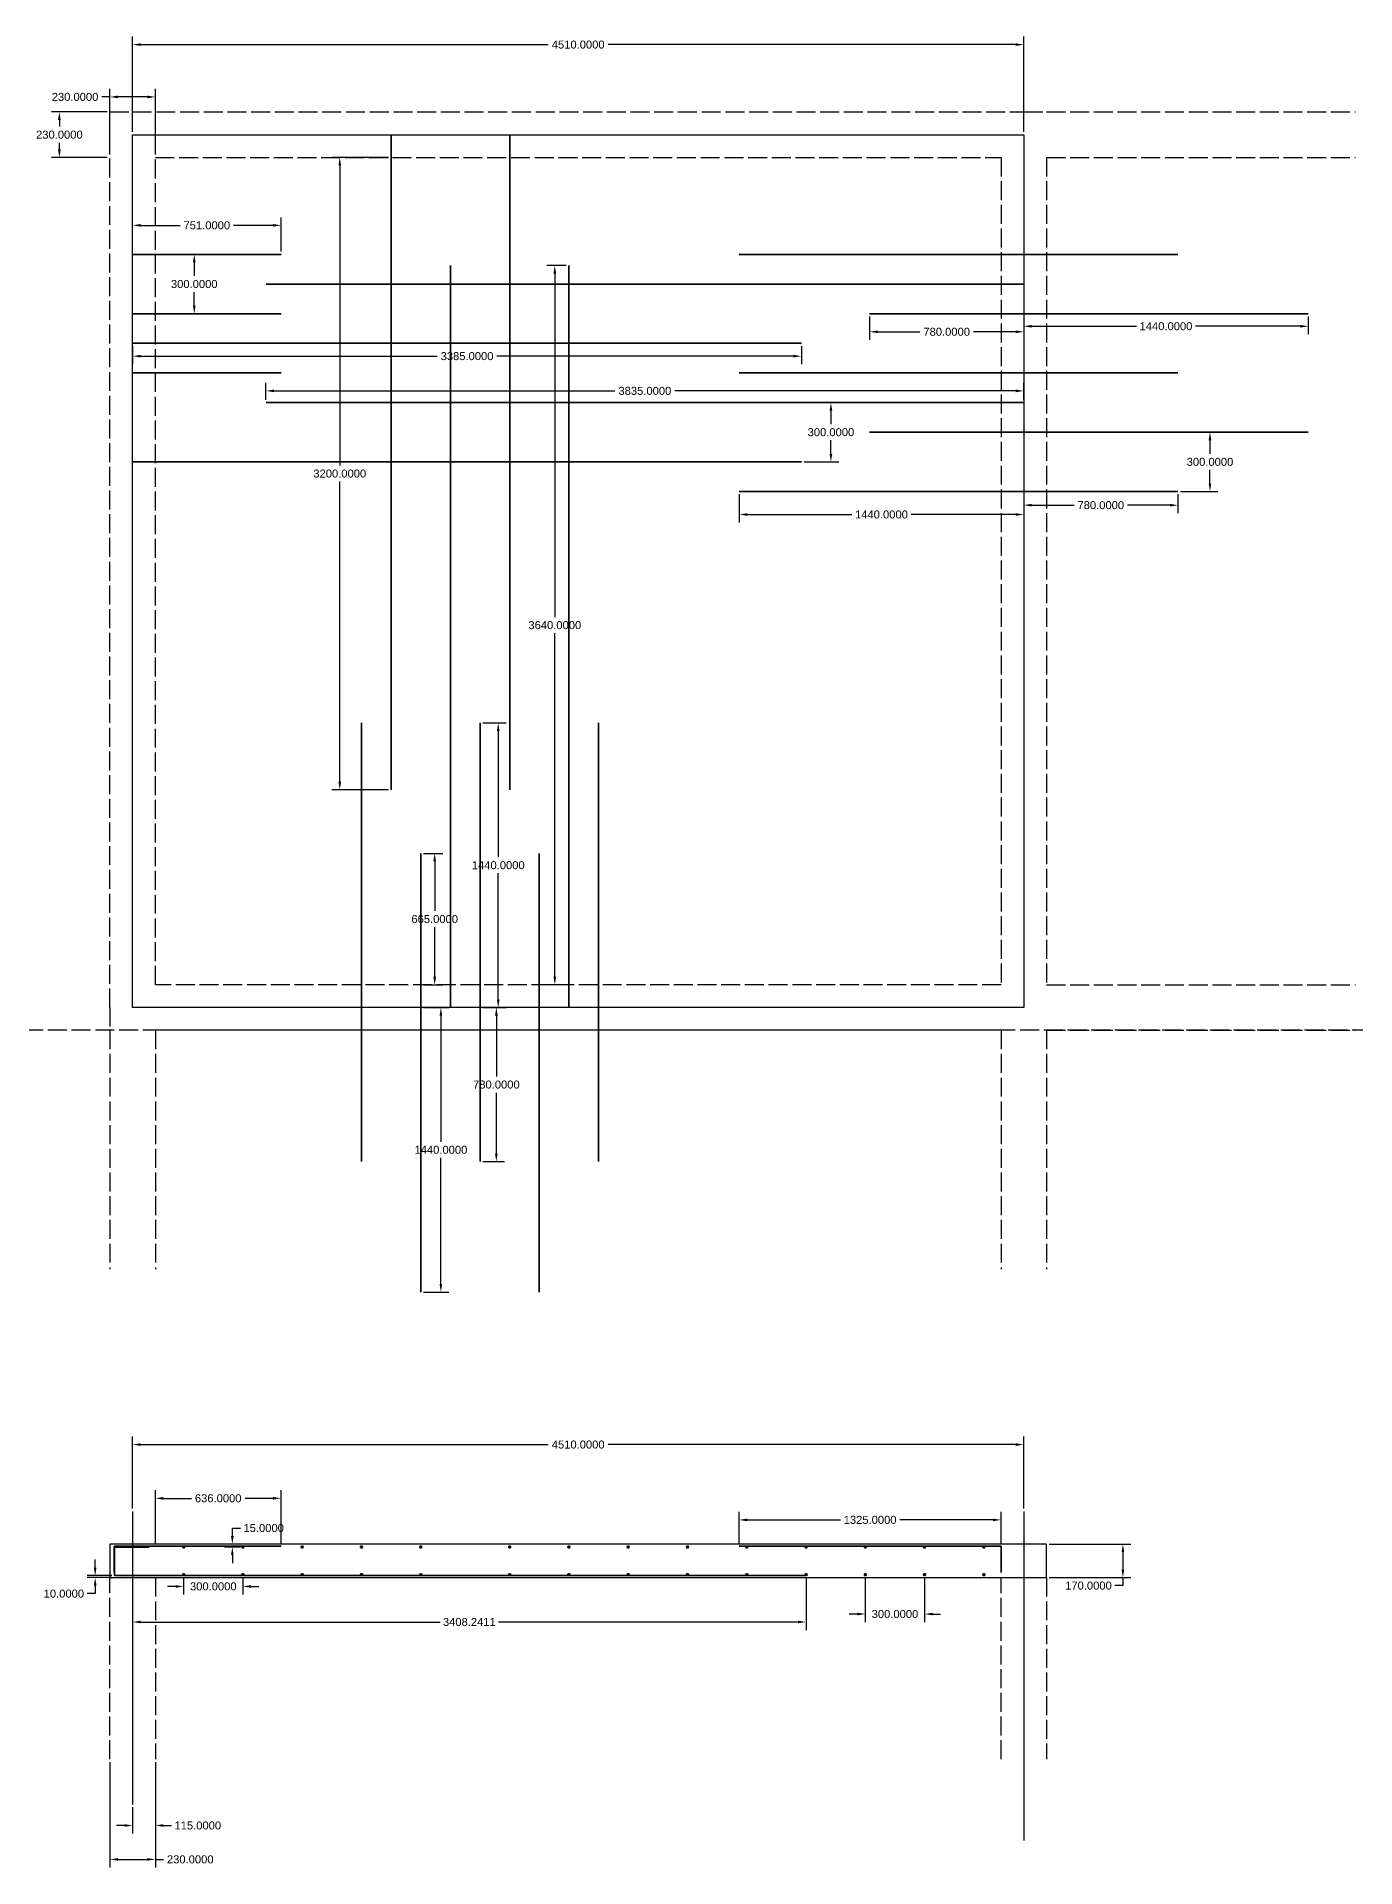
# Model space of a CAD drawing. Header units: millimetres. Extents: x 33248 to 58046, y 1697 to 11317.
# Drawn here: x 33248 to 39923, y 1697 to 10962 of the extents above; entities that cross this region are included whole.
import ezdxf

# ---------------------------------------------------------------- set-up
doc = ezdxf.new("R2010")
doc.units = ezdxf.units.MM
doc.header["$LTSCALE"] = 8
doc.linetypes.add('ACAD_ISO02W100', pattern=[15, 12, -3])
doc.layers.add('Bottom Reinforcements', color=160, linetype='Continuous', lineweight=35)
doc.layers.add('Top Reinforcements', color=1, linetype='Continuous', lineweight=35)
doc.layers.add('Brick Wall', color=32, linetype='ACAD_ISO02W100')
doc.layers.add('Construction Lines', color=30, linetype='ACAD_ISO02W100')
doc.styles.get("Standard").update_dxf_attribs({"font": 'arial.ttf'})
doc.dimstyles.get("Standard").update_dxf_attribs({"dimscale": 225, "dimtxt": 0.18, "dimasz": 0.18, "dimexe": 0.18, "dimexo": 0.0625, "dimgap": 0.09, "dimtad": 0, "dimtih": 1, "dimtoh": 1, "dimdec": 4, "dimzin": 0, "dimdsep": 46, "dimtxsty": 'Standard', "dimcen": 0.09, "dimadec": 0, "dimazin": 0, "dimtfac": 1, "dimtdec": 4, "dimtofl": 0, "dimtmove": 0, "dimatfit": 3, "dimfxl": 1, "dimtolj": 1, "dimtzin": 0, "dimarcsym": 0})

# ---------------------------------------------------------------- blocks, each defined once
blk = doc.blocks.new('*D5')
at = {"color": 0, "lineweight": -2, "transparency": 16777216}
for p, q in [((33734.1, 10479.5), (33734.1, 10961.7)), ((38244.1, 10479.5), (38244.1, 10961.7)), ((33774.6, 10921.2), (35836.9, 10921.2)), ((38203.6, 10921.2), (36141.4, 10921.2))]:
    blk.add_line(p, q, dxfattribs=at)
at = {"color": 0, "transparency": 16777216}
for points in [[(33774.6, 10927.9), (33774.6, 10914.4), (33734.1, 10921.2)], [(38203.6, 10927.9), (38203.6, 10914.4), (38244.1, 10921.2)]]:
    blk.add_solid(points, dxfattribs=at)
at = {"layer": 'Defpoints', "color": 0, "transparency": 16777216}
for p in [(38244.1, 10921.2), (33734.1, 10465.4), (38244.1, 10465.4)]:
    blk.add_point(p, dxfattribs=at)
at = {"color": 0, "transparency": 16777216, "insert": (35989.1, 10921.2), "char_height": 40.5, "attachment_point": 5}
blk.add_mtext('\\A1;4510.0000', dxfattribs=at)
blk = doc.blocks.new('*D6')
at = {"color": 0, "lineweight": -2, "transparency": 16777216}
for p, q in [((33734.1, 9873.7), (33734.1, 10047.1)), ((33774.6, 10006.6), (33974.1, 10006.6)), ((34444.6, 10006.6), (34245.2, 10006.6)), ((34485.1, 9873.7), (34485.1, 10047.1))]:
    blk.add_line(p, q, dxfattribs=at)
at = {"color": 0, "transparency": 16777216}
for points in [[(33774.6, 10013.4), (33774.6, 9999.9), (33734.1, 10006.6)], [(34444.6, 10013.4), (34444.6, 9999.9), (34485.1, 10006.6)]]:
    blk.add_solid(points, dxfattribs=at)
at = {"layer": 'Defpoints', "color": 0, "transparency": 16777216}
for p in [(34485.1, 10006.6), (33734.1, 9859.6), (34485.1, 9859.6)]:
    blk.add_point(p, dxfattribs=at)
at = {"color": 0, "transparency": 16777216, "insert": (34109.6, 10006.6), "char_height": 40.5, "attachment_point": 5}
blk.add_mtext('\\A1;751.0000', dxfattribs=at)
blk = doc.blocks.new('*D7')
at = {"color": 0, "lineweight": -2, "transparency": 16777216}
for p, q in [((33748.2, 9859.6), (34086.5, 9859.6)), ((34046, 9819.1), (34046, 9750.6)), ((34046, 9600.1), (34046, 9668.7)), ((33748.2, 9559.6), (34086.5, 9559.6))]:
    blk.add_line(p, q, dxfattribs=at)
at = {"color": 0, "transparency": 16777216}
for points in [[(34039.3, 9819.1), (34052.8, 9819.1), (34046, 9859.6)], [(34039.3, 9600.1), (34052.8, 9600.1), (34046, 9559.6)]]:
    blk.add_solid(points, dxfattribs=at)
at = {"layer": 'Defpoints', "color": 0, "transparency": 16777216}
for p in [(33734.1, 9859.6), (34046, 9859.6), (33734.1, 9559.6)]:
    blk.add_point(p, dxfattribs=at)
at = {"color": 0, "transparency": 16777216, "insert": (34046, 9709.6), "char_height": 40.5, "attachment_point": 5}
blk.add_mtext('\\A1;300.0000', dxfattribs=at)
blk = doc.blocks.new('*D8')
at = {"color": 0, "lineweight": -2, "transparency": 16777216}
for p, q in [((33619.1, 10656.4), (33578.6, 10656.4)), ((33619.1, 10364.5), (33619.1, 10696.9)), ((33808.6, 10656.4), (33659.6, 10656.4)), ((33849.1, 10364.5), (33849.1, 10696.9))]:
    blk.add_line(p, q, dxfattribs=at)
at = {"color": 0, "transparency": 16777216}
for points in [[(33659.6, 10663.2), (33659.6, 10649.7), (33619.1, 10656.4)], [(33808.6, 10663.2), (33808.6, 10649.7), (33849.1, 10656.4)]]:
    blk.add_solid(points, dxfattribs=at)
at = {"layer": 'Defpoints', "color": 0, "transparency": 16777216}
for p in [(33619.1, 10656.4), (33619.1, 10350.4), (33849.1, 10350.4)]:
    blk.add_point(p, dxfattribs=at)
at = {"color": 0, "transparency": 16777216, "insert": (33442.6, 10656.4), "char_height": 40.5, "attachment_point": 5}
blk.add_mtext('\\A1;230.0000', dxfattribs=at)
blk = doc.blocks.new('*D9')
at = {"color": 0, "lineweight": -2, "transparency": 16777216}
for p, q in [((33605.1, 10580.4), (33322.8, 10580.4)), ((33363.3, 10539.9), (33363.3, 10506.4)), ((33363.3, 10390.9), (33363.3, 10424.5)), ((33605.1, 10350.4), (33322.8, 10350.4))]:
    blk.add_line(p, q, dxfattribs=at)
at = {"color": 0, "transparency": 16777216}
for points in [[(33356.5, 10539.9), (33370, 10539.9), (33363.3, 10580.4)], [(33356.5, 10390.9), (33370, 10390.9), (33363.3, 10350.4)]]:
    blk.add_solid(points, dxfattribs=at)
at = {"layer": 'Defpoints', "color": 0, "transparency": 16777216}
for p in [(33363.3, 10580.4), (33619.1, 10580.4), (33619.1, 10350.4)]:
    blk.add_point(p, dxfattribs=at)
at = {"color": 0, "transparency": 16777216, "insert": (33363.3, 10465.4), "char_height": 40.5, "attachment_point": 5}
blk.add_mtext('\\A1;230.0000', dxfattribs=at)
blk = doc.blocks.new('*D10')
at = {"color": 0, "lineweight": -2, "transparency": 16777216}
for p, q in [((34409.1, 9123.7), (34409.1, 9209.3)), ((38244.1, 9123.7), (38244.1, 9209.3)), ((34449.6, 9168.8), (36175.2, 9168.8)), ((38203.6, 9168.8), (36478.1, 9168.8))]:
    blk.add_line(p, q, dxfattribs=at)
at = {"color": 0, "transparency": 16777216}
for points in [[(34449.6, 9175.5), (34449.6, 9162), (34409.1, 9168.8)], [(38203.6, 9175.5), (38203.6, 9162), (38244.1, 9168.8)]]:
    blk.add_solid(points, dxfattribs=at)
at = {"layer": 'Defpoints', "color": 0, "transparency": 16777216}
for p in [(34409.1, 9109.6), (38244.1, 9168.8), (38244.1, 9109.6)]:
    blk.add_point(p, dxfattribs=at)
at = {"color": 0, "transparency": 16777216, "insert": (36326.6, 9168.8), "char_height": 40.5, "attachment_point": 5}
blk.add_mtext('\\A1;3835.0000', dxfattribs=at)
blk = doc.blocks.new('*D11')
at = {"color": 0, "lineweight": -2, "transparency": 16777216}
for p, q in [((37133.2, 9109.6), (37308.8, 9109.6)), ((37268.3, 9069.1), (37268.3, 9000.6)), ((37268.3, 8850.1), (37268.3, 8918.7)), ((37133.2, 8809.6), (37308.8, 8809.6))]:
    blk.add_line(p, q, dxfattribs=at)
at = {"color": 0, "transparency": 16777216}
for points in [[(37261.6, 9069.1), (37275.1, 9069.1), (37268.3, 9109.6)], [(37261.6, 8850.1), (37275.1, 8850.1), (37268.3, 8809.6)]]:
    blk.add_solid(points, dxfattribs=at)
at = {"layer": 'Defpoints', "color": 0, "transparency": 16777216}
for p in [(37119.1, 9109.6), (37119.1, 8809.6), (37268.3, 8809.6)]:
    blk.add_point(p, dxfattribs=at)
at = {"color": 0, "transparency": 16777216, "insert": (37268.3, 8959.6), "char_height": 40.5, "attachment_point": 5}
blk.add_mtext('\\A1;300.0000', dxfattribs=at)
blk = doc.blocks.new('*D12')
at = {"color": 0, "lineweight": -2, "transparency": 16777216}
for p, q in [((33734.1, 9395.6), (33734.1, 9304.1)), ((37119.1, 9395.6), (37119.1, 9304.1)), ((33774.6, 9344.6), (35275.2, 9344.6)), ((37078.6, 9344.6), (35578.1, 9344.6))]:
    blk.add_line(p, q, dxfattribs=at)
at = {"color": 0, "transparency": 16777216}
for points in [[(33774.6, 9351.4), (33774.6, 9337.9), (33734.1, 9344.6)], [(37078.6, 9351.4), (37078.6, 9337.9), (37119.1, 9344.6)]]:
    blk.add_solid(points, dxfattribs=at)
at = {"layer": 'Defpoints', "color": 0, "transparency": 16777216}
for p in [(33734.1, 9409.6), (37119.1, 9409.6), (37119.1, 9344.6)]:
    blk.add_point(p, dxfattribs=at)
at = {"color": 0, "transparency": 16777216, "insert": (35426.6, 9344.6), "char_height": 40.5, "attachment_point": 5}
blk.add_mtext('\\A1;3385.0000', dxfattribs=at)
blk = doc.blocks.new('*D13')
at = {"color": 0, "lineweight": -2, "transparency": 16777216}
for p, q in [((39038.2, 8959.6), (39227.2, 8959.6)), ((39186.7, 8919.1), (39186.7, 8850.6)), ((39186.7, 8700.1), (39186.7, 8768.7)), ((39038.2, 8659.6), (39227.2, 8659.6))]:
    blk.add_line(p, q, dxfattribs=at)
at = {"color": 0, "transparency": 16777216}
for points in [[(39180, 8919.1), (39193.5, 8919.1), (39186.7, 8959.6)], [(39180, 8700.1), (39193.5, 8700.1), (39186.7, 8659.6)]]:
    blk.add_solid(points, dxfattribs=at)
at = {"layer": 'Defpoints', "color": 0, "transparency": 16777216}
for p in [(39024.1, 8959.6), (39186.7, 8959.6), (39024.1, 8659.6)]:
    blk.add_point(p, dxfattribs=at)
at = {"color": 0, "transparency": 16777216, "insert": (39186.7, 8809.6), "char_height": 40.5, "attachment_point": 5}
blk.add_mtext('\\A1;300.0000', dxfattribs=at)
blk = doc.blocks.new('*D14')
at = {"color": 0, "lineweight": -2, "transparency": 16777216}
for p, q in [((36804.1, 8645.6), (36804.1, 8502.8)), ((38244.1, 8645.6), (38244.1, 8502.8)), ((36844.6, 8543.3), (37374.6, 8543.3)), ((38203.6, 8543.3), (37673.7, 8543.3))]:
    blk.add_line(p, q, dxfattribs=at)
at = {"color": 0, "transparency": 16777216}
for points in [[(36844.6, 8550.1), (36844.6, 8536.6), (36804.1, 8543.3)], [(38203.6, 8550.1), (38203.6, 8536.6), (38244.1, 8543.3)]]:
    blk.add_solid(points, dxfattribs=at)
at = {"layer": 'Defpoints', "color": 0, "transparency": 16777216}
for p in [(36804.1, 8659.6), (38244.1, 8659.6), (36804.1, 8543.3)]:
    blk.add_point(p, dxfattribs=at)
at = {"color": 0, "transparency": 16777216, "insert": (37524.1, 8543.3), "char_height": 40.5, "attachment_point": 5}
blk.add_mtext('\\A1;1440.0000', dxfattribs=at)
blk = doc.blocks.new('*D15')
at = {"color": 0, "lineweight": -2, "transparency": 16777216}
for p, q in [((38244.1, 8645.6), (38244.1, 8550)), ((39024.1, 8645.6), (39024.1, 8550)), ((38284.6, 8590.5), (38498.6, 8590.5)), ((38983.6, 8590.5), (38769.7, 8590.5))]:
    blk.add_line(p, q, dxfattribs=at)
at = {"color": 0, "transparency": 16777216}
for points in [[(38284.6, 8597.3), (38284.6, 8583.8), (38244.1, 8590.5)], [(38983.6, 8597.3), (38983.6, 8583.8), (39024.1, 8590.5)]]:
    blk.add_solid(points, dxfattribs=at)
at = {"layer": 'Defpoints', "color": 0, "transparency": 16777216}
for p in [(38244.1, 8659.6), (39024.1, 8659.6), (38244.1, 8590.5)]:
    blk.add_point(p, dxfattribs=at)
at = {"color": 0, "transparency": 16777216, "insert": (38634.1, 8590.5), "char_height": 40.5, "attachment_point": 5}
blk.add_mtext('\\A1;780.0000', dxfattribs=at)
blk = doc.blocks.new('*D16')
at = {"color": 0, "lineweight": -2, "transparency": 16777216}
for p, q in [((37464.1, 9545.6), (37464.1, 9427.4)), ((38244.1, 9545.6), (38244.1, 9427.4)), ((37504.6, 9467.9), (37718.6, 9467.9)), ((38203.6, 9467.9), (37989.7, 9467.9))]:
    blk.add_line(p, q, dxfattribs=at)
at = {"color": 0, "transparency": 16777216}
for points in [[(37504.6, 9474.7), (37504.6, 9461.2), (37464.1, 9467.9)], [(38203.6, 9474.7), (38203.6, 9461.2), (38244.1, 9467.9)]]:
    blk.add_solid(points, dxfattribs=at)
at = {"layer": 'Defpoints', "color": 0, "transparency": 16777216}
for p in [(37464.1, 9559.6), (38244.1, 9559.6), (38244.1, 9467.9)]:
    blk.add_point(p, dxfattribs=at)
at = {"color": 0, "transparency": 16777216, "insert": (37854.1, 9467.9), "char_height": 40.5, "attachment_point": 5}
blk.add_mtext('\\A1;780.0000', dxfattribs=at)
blk = doc.blocks.new('*D17')
at = {"color": 0, "lineweight": -2, "transparency": 16777216}
for p, q in [((38244.1, 9545.6), (38244.1, 9455.4)), ((39684.1, 9545.6), (39684.1, 9455.4)), ((38284.6, 9495.9), (38814.6, 9495.9)), ((39643.6, 9495.9), (39113.7, 9495.9))]:
    blk.add_line(p, q, dxfattribs=at)
at = {"color": 0, "transparency": 16777216}
for points in [[(38284.6, 9502.6), (38284.6, 9489.1), (38244.1, 9495.9)], [(39643.6, 9502.6), (39643.6, 9489.1), (39684.1, 9495.9)]]:
    blk.add_solid(points, dxfattribs=at)
at = {"layer": 'Defpoints', "color": 0, "transparency": 16777216}
for p in [(38244.1, 9559.6), (39684.1, 9559.6), (39684.1, 9495.9)]:
    blk.add_point(p, dxfattribs=at)
at = {"color": 0, "transparency": 16777216, "insert": (38964.1, 9495.9), "char_height": 40.5, "attachment_point": 5}
blk.add_mtext('\\A1;1440.0000', dxfattribs=at)
blk = doc.blocks.new('*D18')
at = {"color": 0, "lineweight": -2, "transparency": 16777216}
for p, q in [((35928.3, 9803.4), (35830.3, 9803.4)), ((35870.8, 9762.9), (35870.8, 8024.4)), ((35870.8, 6203.9), (35870.8, 7942.5)), ((35928.3, 6163.4), (35830.3, 6163.4))]:
    blk.add_line(p, q, dxfattribs=at)
at = {"color": 0, "transparency": 16777216}
for points in [[(35864.1, 9762.9), (35877.6, 9762.9), (35870.8, 9803.4)], [(35864.1, 6203.9), (35877.6, 6203.9), (35870.8, 6163.4)]]:
    blk.add_solid(points, dxfattribs=at)
at = {"layer": 'Defpoints', "color": 0, "transparency": 16777216}
for p in [(35870.8, 9803.4), (35942.4, 9803.4), (35942.4, 6163.4)]:
    blk.add_point(p, dxfattribs=at)
at = {"color": 0, "transparency": 16777216, "insert": (35870.8, 7983.4), "char_height": 40.5, "attachment_point": 5}
blk.add_mtext('\\A1;3640.0000', dxfattribs=at)
blk = doc.blocks.new('*D19')
at = {"color": 0, "lineweight": -2, "transparency": 16777216}
for p, q in [((35028.3, 10350.4), (34741.9, 10350.4)), ((34782.4, 10309.9), (34782.4, 8791.4)), ((34782.4, 7190.9), (34782.4, 8709.5)), ((35028.3, 7150.4), (34741.9, 7150.4))]:
    blk.add_line(p, q, dxfattribs=at)
at = {"color": 0, "transparency": 16777216}
for points in [[(34775.6, 10309.9), (34789.1, 10309.9), (34782.4, 10350.4)], [(34775.6, 7190.9), (34789.1, 7190.9), (34782.4, 7150.4)]]:
    blk.add_solid(points, dxfattribs=at)
at = {"layer": 'Defpoints', "color": 0, "transparency": 16777216}
for p in [(35042.4, 10350.4), (34782.4, 7150.4), (35042.4, 7150.4)]:
    blk.add_point(p, dxfattribs=at)
at = {"color": 0, "transparency": 16777216, "insert": (34782.4, 8750.4), "char_height": 40.5, "attachment_point": 5}
blk.add_mtext('\\A1;3200.0000', dxfattribs=at)
blk = doc.blocks.new('*D20')
at = {"color": 0, "lineweight": -2, "transparency": 16777216}
for p, q in [((35506.4, 7488.4), (35625, 7488.4)), ((35584.5, 7447.9), (35584.5, 6809.4)), ((35584.5, 6088.9), (35584.5, 6727.5)), ((35506.4, 6048.4), (35625, 6048.4))]:
    blk.add_line(p, q, dxfattribs=at)
at = {"color": 0, "transparency": 16777216}
for points in [[(35577.7, 7447.9), (35591.2, 7447.9), (35584.5, 7488.4)], [(35577.7, 6088.9), (35591.2, 6088.9), (35584.5, 6048.4)]]:
    blk.add_solid(points, dxfattribs=at)
at = {"layer": 'Defpoints', "color": 0, "transparency": 16777216}
for p in [(35492.4, 7488.4), (35492.4, 6048.4), (35584.5, 6048.4)]:
    blk.add_point(p, dxfattribs=at)
at = {"color": 0, "transparency": 16777216, "insert": (35584.5, 6768.4), "char_height": 40.5, "attachment_point": 5}
blk.add_mtext('\\A1;1440.0000', dxfattribs=at)
blk = doc.blocks.new('*D21')
at = {"color": 0, "lineweight": -2, "transparency": 16777216}
for p, q in [((35206.4, 6828.4), (35303.4, 6828.4)), ((35262.9, 6787.9), (35262.9, 6536.9)), ((35262.9, 6203.9), (35262.9, 6455)), ((35206.4, 6163.4), (35303.4, 6163.4))]:
    blk.add_line(p, q, dxfattribs=at)
at = {"color": 0, "transparency": 16777216}
for points in [[(35256.1, 6787.9), (35269.6, 6787.9), (35262.9, 6828.4)], [(35256.1, 6203.9), (35269.6, 6203.9), (35262.9, 6163.4)]]:
    blk.add_solid(points, dxfattribs=at)
at = {"layer": 'Defpoints', "color": 0, "transparency": 16777216}
for p in [(35192.4, 6828.4), (35262.9, 6828.4), (35192.4, 6163.4)]:
    blk.add_point(p, dxfattribs=at)
at = {"color": 0, "transparency": 16777216, "insert": (35262.9, 6495.9), "char_height": 40.5, "attachment_point": 5}
blk.add_mtext('\\A1;665.0000', dxfattribs=at)
blk = doc.blocks.new('*D22')
at = {"color": 0, "lineweight": -2, "transparency": 16777216}
for p, q in [((35206.4, 6048.4), (35334.8, 6048.4)), ((35294.3, 6007.9), (35294.3, 5369.4)), ((35294.3, 4648.9), (35294.3, 5287.5)), ((35206.4, 4608.4), (35334.8, 4608.4))]:
    blk.add_line(p, q, dxfattribs=at)
at = {"color": 0, "transparency": 16777216}
for points in [[(35287.5, 6007.9), (35301, 6007.9), (35294.3, 6048.4)], [(35287.5, 4648.9), (35301, 4648.9), (35294.3, 4608.4)]]:
    blk.add_solid(points, dxfattribs=at)
at = {"layer": 'Defpoints', "color": 0, "transparency": 16777216}
for p in [(35192.4, 6048.4), (35192.4, 4608.4), (35294.3, 4608.4)]:
    blk.add_point(p, dxfattribs=at)
at = {"color": 0, "transparency": 16777216, "insert": (35294.3, 5328.4), "char_height": 40.5, "attachment_point": 5}
blk.add_mtext('\\A1;1440.0000', dxfattribs=at)
blk = doc.blocks.new('*D23')
at = {"color": 0, "lineweight": -2, "transparency": 16777216}
for p, q in [((35506.4, 6048.4), (35615.5, 6048.4)), ((35575, 6007.9), (35575, 5699.4)), ((35575, 5308.9), (35575, 5617.5)), ((35506.4, 5268.4), (35615.5, 5268.4))]:
    blk.add_line(p, q, dxfattribs=at)
at = {"color": 0, "transparency": 16777216}
for points in [[(35568.2, 6007.9), (35581.7, 6007.9), (35575, 6048.4)], [(35568.2, 5308.9), (35581.7, 5308.9), (35575, 5268.4)]]:
    blk.add_solid(points, dxfattribs=at)
at = {"layer": 'Defpoints', "color": 0, "transparency": 16777216}
for p in [(35492.4, 6048.4), (35492.4, 5268.4), (35575, 5268.4)]:
    blk.add_point(p, dxfattribs=at)
at = {"color": 0, "transparency": 16777216, "insert": (35575, 5658.4), "char_height": 40.5, "attachment_point": 5}
blk.add_mtext('\\A1;780.0000', dxfattribs=at)
blk = doc.blocks.new('*D24')
at = {"color": 0, "lineweight": -2, "transparency": 16777216}
for p, q in [((33619.1, 2230.3), (33619.1, 1697.1)), ((33849.1, 2230.3), (33849.1, 1697.1)), ((33659.6, 1737.6), (33808.6, 1737.6)), ((33849.1, 1737.6), (33889.6, 1737.6))]:
    blk.add_line(p, q, dxfattribs=at)
at = {"color": 0, "transparency": 16777216}
for points in [[(33659.6, 1744.4), (33659.6, 1730.9), (33619.1, 1737.6)], [(33808.6, 1744.4), (33808.6, 1730.9), (33849.1, 1737.6)]]:
    blk.add_solid(points, dxfattribs=at)
at = {"layer": 'Defpoints', "color": 0, "transparency": 16777216}
for p in [(33619.1, 2244.4), (33849.1, 2244.4), (33849.1, 1737.6)]:
    blk.add_point(p, dxfattribs=at)
at = {"color": 0, "transparency": 16777216, "insert": (34025.7, 1737.6), "char_height": 40.5, "attachment_point": 5}
blk.add_mtext('\\A1;230.0000', dxfattribs=at)
blk = doc.blocks.new('*D25')
at = {"color": 0, "lineweight": -2, "transparency": 16777216}
for p, q in [((33734.1, 3512.8), (33734.1, 3877.3)), ((33774.6, 3836.8), (35836.9, 3836.8)), ((38203.6, 3836.8), (36141.4, 3836.8)), ((38244.1, 3512.8), (38244.1, 3877.3))]:
    blk.add_line(p, q, dxfattribs=at)
at = {"color": 0, "transparency": 16777216}
for points in [[(33774.6, 3843.5), (33774.6, 3830), (33734.1, 3836.8)], [(38203.6, 3843.5), (38203.6, 3830), (38244.1, 3836.8)]]:
    blk.add_solid(points, dxfattribs=at)
at = {"layer": 'Defpoints', "color": 0, "transparency": 16777216}
for p in [(38244.1, 3836.8), (33734.1, 3498.8), (38244.1, 3498.8)]:
    blk.add_point(p, dxfattribs=at)
at = {"color": 0, "transparency": 16777216, "insert": (35989.1, 3836.8), "char_height": 40.5, "attachment_point": 5}
blk.add_mtext('\\A1;4510.0000', dxfattribs=at)
blk = doc.blocks.new('*D26')
at = {"color": 0, "lineweight": -2, "transparency": 16777216}
for p, q in [((33544.6, 3213.9), (33544.6, 3254.4)), ((33629.1, 3173.4), (33504.1, 3173.4)), ((33629.1, 3163.4), (33504.1, 3163.4)), ((33544.6, 3082.4), (33504.1, 3082.4)), ((33544.6, 3122.9), (33544.6, 3082.4))]:
    blk.add_line(p, q, dxfattribs=at)
at = {"color": 0, "transparency": 16777216}
for points in [[(33537.9, 3213.9), (33551.4, 3213.9), (33544.6, 3173.4)], [(33537.9, 3122.9), (33551.4, 3122.9), (33544.6, 3163.4)]]:
    blk.add_solid(points, dxfattribs=at)
at = {"layer": 'Defpoints', "color": 0, "transparency": 16777216}
for p in [(33544.6, 3163.4), (33643.1, 3173.4), (33643.1, 3163.4)]:
    blk.add_point(p, dxfattribs=at)
at = {"color": 0, "transparency": 16777216, "insert": (33386, 3082.4), "char_height": 40.5, "attachment_point": 5}
blk.add_mtext('\\A1;10.0000', dxfattribs=at)
blk = doc.blocks.new('*D27')
at = {"color": 0, "lineweight": -2, "transparency": 16777216}
for p, q in [((34238.8, 3373.9), (34238.8, 3414.4)), ((34238.8, 3414.4), (34279.3, 3414.4)), ((34278.3, 3333.4), (34198.3, 3333.4)), ((34278.3, 3318.4), (34198.3, 3318.4)), ((34238.8, 3277.9), (34238.8, 3237.4))]:
    blk.add_line(p, q, dxfattribs=at)
at = {"color": 0, "transparency": 16777216}
for points in [[(34232.1, 3373.9), (34245.6, 3373.9), (34238.8, 3333.4)], [(34232.1, 3277.9), (34245.6, 3277.9), (34238.8, 3318.4)]]:
    blk.add_solid(points, dxfattribs=at)
at = {"layer": 'Defpoints', "color": 0, "transparency": 16777216}
for p in [(34238.8, 3333.4), (34292.4, 3333.4), (34292.4, 3318.4)]:
    blk.add_point(p, dxfattribs=at)
at = {"color": 0, "transparency": 16777216, "insert": (34397.4, 3414.4), "char_height": 40.5, "attachment_point": 5}
blk.add_mtext('\\A1;15.0000', dxfattribs=at)
blk = doc.blocks.new('*D28')
at = {"color": 0, "lineweight": -2, "transparency": 16777216}
for p, q in [((33992.4, 3164.4), (33992.4, 3078.4)), ((34292.4, 3164.4), (34292.4, 3078.4)), ((33951.9, 3118.9), (33911.4, 3118.9)), ((34332.9, 3118.9), (34373.4, 3118.9))]:
    blk.add_line(p, q, dxfattribs=at)
at = {"color": 0, "transparency": 16777216}
for points in [[(33951.9, 3125.6), (33951.9, 3112.1), (33992.4, 3118.9)], [(34332.9, 3125.6), (34332.9, 3112.1), (34292.4, 3118.9)]]:
    blk.add_solid(points, dxfattribs=at)
at = {"layer": 'Defpoints', "color": 0, "transparency": 16777216}
for p in [(33992.4, 3178.4), (34292.4, 3178.4), (34292.4, 3118.9)]:
    blk.add_point(p, dxfattribs=at)
at = {"color": 0, "transparency": 16777216, "insert": (34142.4, 3118.9), "char_height": 40.5, "attachment_point": 5}
blk.add_mtext('\\A1;300.0000', dxfattribs=at)
blk = doc.blocks.new('*D30')
at = {"color": 0, "lineweight": -2, "transparency": 16777216}
for p, q in [((36804.1, 3337.5), (36804.1, 3496.1)), ((36844.6, 3455.6), (37317.1, 3455.6)), ((38088.6, 3455.6), (37616.2, 3455.6)), ((38129.1, 3337.5), (38129.1, 3496.1))]:
    blk.add_line(p, q, dxfattribs=at)
at = {"color": 0, "transparency": 16777216}
for points in [[(36844.6, 3462.3), (36844.6, 3448.8), (36804.1, 3455.6)], [(38088.6, 3462.3), (38088.6, 3448.8), (38129.1, 3455.6)]]:
    blk.add_solid(points, dxfattribs=at)
at = {"layer": 'Defpoints', "color": 0, "transparency": 16777216}
for p in [(38129.1, 3455.6), (36804.1, 3323.4), (38129.1, 3323.4)]:
    blk.add_point(p, dxfattribs=at)
at = {"color": 0, "transparency": 16777216, "insert": (37466.6, 3455.6), "char_height": 40.5, "attachment_point": 5}
blk.add_mtext('\\A1;1325.0000', dxfattribs=at)
blk = doc.blocks.new('*D31')
at = {"color": 0, "lineweight": -2, "transparency": 16777216}
for p, q in [((33849.1, 3337.5), (33849.1, 3605.2)), ((33889.6, 3564.7), (34031.3, 3564.7)), ((34444.6, 3564.7), (34303, 3564.7)), ((34485.1, 3337.5), (34485.1, 3605.2))]:
    blk.add_line(p, q, dxfattribs=at)
at = {"color": 0, "transparency": 16777216}
for points in [[(33889.6, 3571.5), (33889.6, 3558), (33849.1, 3564.7)], [(34444.6, 3571.5), (34444.6, 3558), (34485.1, 3564.7)]]:
    blk.add_solid(points, dxfattribs=at)
at = {"layer": 'Defpoints', "color": 0, "transparency": 16777216}
for p in [(34485.1, 3564.7), (33849.1, 3323.4), (34485.1, 3323.4)]:
    blk.add_point(p, dxfattribs=at)
at = {"color": 0, "transparency": 16777216, "insert": (34167.1, 3564.7), "char_height": 40.5, "attachment_point": 5}
blk.add_mtext('\\A1;636.0000', dxfattribs=at)
blk = doc.blocks.new('*D32')
at = {"color": 0, "lineweight": -2, "transparency": 16777216}
for p, q in [((33734.1, 2001.3), (33734.1, 1868.5)), ((33849.1, 2001.3), (33849.1, 1868.5)), ((33693.6, 1909), (33653.1, 1909)), ((33889.6, 1909), (33930.1, 1909))]:
    blk.add_line(p, q, dxfattribs=at)
at = {"color": 0, "transparency": 16777216}
for points in [[(33693.6, 1915.8), (33693.6, 1902.3), (33734.1, 1909)], [(33889.6, 1915.8), (33889.6, 1902.3), (33849.1, 1909)]]:
    blk.add_solid(points, dxfattribs=at)
at = {"layer": 'Defpoints', "color": 0, "transparency": 16777216}
for p in [(33734.1, 2015.4), (33849.1, 2015.4), (33849.1, 1909)]:
    blk.add_point(p, dxfattribs=at)
at = {"color": 0, "transparency": 16777216, "insert": (34063.9, 1909), "char_height": 40.5, "attachment_point": 5}
blk.add_mtext('\\A1;115.0000', dxfattribs=at)
blk = doc.blocks.new('*D34')
at = {"color": 0, "lineweight": -2, "transparency": 16777216}
for p, q in [((33734.1, 3159.4), (33734.1, 2898.4)), ((37142.4, 3159.4), (37142.4, 2898.4)), ((33774.6, 2938.9), (35290.7, 2938.9)), ((37101.9, 2938.9), (35585.9, 2938.9))]:
    blk.add_line(p, q, dxfattribs=at)
at = {"color": 0, "transparency": 16777216}
for points in [[(33774.6, 2945.6), (33774.6, 2932.1), (33734.1, 2938.9)], [(37101.9, 2945.6), (37101.9, 2932.1), (37142.4, 2938.9)]]:
    blk.add_solid(points, dxfattribs=at)
at = {"layer": 'Defpoints', "color": 0, "transparency": 16777216}
for p in [(33734.1, 3173.4), (37142.4, 3173.4), (33734.1, 2938.9)]:
    blk.add_point(p, dxfattribs=at)
at = {"color": 0, "transparency": 16777216, "insert": (35438.3, 2938.9), "char_height": 40.5, "attachment_point": 5}
blk.add_mtext('\\A1;3408.2411', dxfattribs=at)
blk = doc.blocks.new('*D35')
at = {"color": 0, "lineweight": -2, "transparency": 16777216}
for p, q in [((37442.4, 3164.4), (37442.4, 2938.6)), ((37742.4, 3164.4), (37742.4, 2938.6)), ((37401.9, 2979.1), (37361.4, 2979.1)), ((37782.9, 2979.1), (37823.4, 2979.1))]:
    blk.add_line(p, q, dxfattribs=at)
at = {"color": 0, "transparency": 16777216}
for points in [[(37401.9, 2985.8), (37401.9, 2972.3), (37442.4, 2979.1)], [(37782.9, 2985.8), (37782.9, 2972.3), (37742.4, 2979.1)]]:
    blk.add_solid(points, dxfattribs=at)
at = {"layer": 'Defpoints', "color": 0, "transparency": 16777216}
for p in [(37442.4, 3178.4), (37742.4, 3178.4), (37742.4, 2979.1)]:
    blk.add_point(p, dxfattribs=at)
at = {"color": 0, "transparency": 16777216, "insert": (37592.4, 2979.1), "char_height": 40.5, "attachment_point": 5}
blk.add_mtext('\\A1;300.0000', dxfattribs=at)
blk = doc.blocks.new('*D36')
at = {"color": 0, "lineweight": -2, "transparency": 16777216}
for p, q in [((38373.2, 3333.4), (38786.6, 3333.4)), ((38746.1, 3292.9), (38746.1, 3203.9)), ((38373.2, 3163.4), (38786.6, 3163.4)), ((38746.1, 3163.4), (38746.1, 3122.9)), ((38746.1, 3122.9), (38705.6, 3122.9))]:
    blk.add_line(p, q, dxfattribs=at)
at = {"color": 0, "transparency": 16777216}
for points in [[(38739.3, 3292.9), (38752.8, 3292.9), (38746.1, 3333.4)], [(38739.3, 3203.9), (38752.8, 3203.9), (38746.1, 3163.4)]]:
    blk.add_solid(points, dxfattribs=at)
at = {"layer": 'Defpoints', "color": 0, "transparency": 16777216}
for p in [(38359.1, 3333.4), (38359.1, 3163.4), (38746.1, 3163.4)]:
    blk.add_point(p, dxfattribs=at)
at = {"color": 0, "transparency": 16777216, "insert": (38571.8, 3122.9), "char_height": 40.5, "attachment_point": 5}
blk.add_mtext('\\A1;170.0000', dxfattribs=at)

msp = doc.modelspace()

# ---------------------------------------------------------------- linework, layer by layer
for p, q in [((33734.14094, 10465.42932), (38244.14094, 10465.42932)), ((33734.14094, 6048.42932), (33734.14094, 10465.42932)), ((38244.14094, 10465.42932), (38244.14094, 6048.42932)), ((38244.14094, 6048.42932), (33734.14094, 6048.42932)), ((33734.14094, 3498.77267), (33734.14094, 2015.3975)), ((38244.14094, 3498.77267), (38244.14094, 1832.79684)), ((38359.14094, 3333.42932), (33619.14094, 3333.42932)), ((33619.14094, 3333.42932), (33619.14094, 3163.42932)), ((38359.14094, 3163.42932), (38359.14094, 3333.42932)), ((33619.14094, 3163.42932), (38359.14094, 3163.42932))]:
    msp.add_line(p, q)
at = {"layer": 'Bottom Reinforcements'}
for p, q in [((35042.38207, 10465.42932), (35042.38207, 10350.42932)), ((35642.38207, 10465.42932), (35642.38207, 10350.42932)), ((35042.38207, 10350.42932), (35042.38207, 7150.42932)), ((35642.38207, 10350.42932), (35642.38207, 7150.42932)), ((35342.38207, 6163.42932), (35342.38207, 9803.42932)), ((35942.38207, 6163.42932), (35942.38207, 9803.42932)), ((34409.14094, 9709.61746), (38244.14094, 9709.61746)), ((33734.14094, 9409.61746), (37119.14094, 9409.61746)), ((34409.14094, 9109.61746), (38244.14094, 9109.61746)), ((33734.14094, 8809.61746), (37119.14094, 8809.61746)), ((35342.38207, 6163.42932), (35342.38207, 6048.42932)), ((35942.38207, 6163.42932), (35942.38207, 6048.42932)), ((33643.13295, 3173.42932), (33643.13295, 3318.42932)), ((33643.13295, 3318.42932), (33817.30102, 3318.42932)), ((36842.38207, 3173.42932), (33643.13295, 3173.42932)), ((36842.38207, 3173.42932), (37142.38207, 3173.42932))]:
    msp.add_line(p, q, dxfattribs=at)
for centre in [(33992.38207, 3178.42932), (34292.38207, 3178.42932), (34592.38207, 3178.42932), (34892.38207, 3178.42932), (35192.38207, 3178.42932), (35642.38207, 3178.42932), (35942.38207, 3178.42932), (36242.38207, 3178.42932), (36542.38207, 3178.42932), (36842.38207, 3178.42932), (37142.38207, 3178.42932), (37442.38207, 3178.42932), (37742.38207, 3178.42932), (38042.38207, 3178.42932)]:
    msp.add_circle(centre, 5, dxfattribs=at)
at = {"layer": 'Brick Wall'}
for p, q in [((33619.14094, 10465.42932), (33619.14094, 10580.42932)), ((33619.14094, 10580.42932), (33734.14094, 10580.42932)), ((33734.14094, 10580.42932), (38244.14094, 10580.42932)), ((38244.14094, 10580.42932), (38359.14094, 10580.42932)), ((38359.14094, 10580.42932), (39922.65552, 10580.42932)), ((33619.14094, 6048.42932), (33619.14094, 10465.42932)), ((33849.14094, 6163.42932), (33849.14094, 10350.42932)), ((33849.14094, 10350.42932), (38129.14094, 10350.42932)), ((38129.14094, 10350.42932), (38129.14094, 6163.42932)), ((38359.14094, 10350.42932), (38359.14094, 6163.42932)), ((38359.14094, 10350.42932), (39922.65552, 10350.42932)), ((38129.14094, 6163.42932), (33849.14094, 6163.42932)), ((38359.14094, 6163.42932), (39922.65552, 6163.42932)), ((33619.14094, 6048.42932), (33619.14094, 5933.42932)), ((33619.14094, 5933.42932), (33619.14094, 4725.11484)), ((38129.14094, 5933.42932), (33849.14094, 5933.42932)), ((33849.14094, 5933.42932), (33849.14094, 4725.11484)), ((38129.14094, 5933.42932), (38129.14094, 4725.11484)), ((38359.14094, 5933.42932), (38359.14094, 4725.11484)), ((38359.14094, 5933.42932), (39922.65552, 5933.42932)), ((33619.14094, 2244.37534), (33619.14094, 3163.42932)), ((33619.14094, 3163.42932), (33849.14094, 3163.42932)), ((33849.14094, 3163.42932), (33849.14094, 2244.37534)), ((38129.14094, 2244.37534), (38129.14094, 3163.42932)), ((38129.14094, 3163.42932), (38359.14094, 3163.42932)), ((38359.14094, 3163.42932), (38359.14094, 2244.37534))]:
    msp.add_line(p, q, dxfattribs=at)
at = {"layer": 'Construction Lines'}
msp.add_xline((33849.14094, 5933.42932), (-1, 0), dxfattribs=at)
at = {"layer": 'Top Reinforcements'}
for p, q in [((34034.14094, 9859.61746), (33734.14094, 9859.61746)), ((34034.14094, 9859.61746), (34485.14094, 9859.61746)), ((38129.14094, 9859.61746), (36804.14094, 9859.61746)), ((38129.14094, 9859.61746), (38244.14094, 9859.61746)), ((38359.14094, 9859.61746), (38244.14094, 9859.61746)), ((38359.14094, 9859.61746), (39024.14094, 9859.61746)), ((34034.14094, 9559.61746), (33734.14094, 9559.61746)), ((34034.14094, 9559.61746), (34485.14094, 9559.61746)), ((38129.14094, 9559.61746), (37464.14094, 9559.61746)), ((38244.14094, 9559.61746), (38129.14094, 9559.61746)), ((38244.14094, 9559.61746), (38359.14094, 9559.61746)), ((38359.14094, 9559.61746), (39684.14094, 9559.61746)), ((34034.14094, 9259.61746), (33734.14094, 9259.61746)), ((34034.14094, 9259.61746), (34485.14094, 9259.61746)), ((38129.14094, 9259.61746), (36804.14094, 9259.61746)), ((38244.14094, 9259.61746), (38129.14094, 9259.61746)), ((38129.14094, 8959.61746), (37464.14094, 8959.61746)), ((38244.14094, 8959.61746), (38129.14094, 8959.61746)), ((38244.14094, 8959.61746), (38359.14094, 8959.61746)), ((38359.14094, 8959.61746), (39684.14094, 8959.61746)), ((38129.14094, 8659.61746), (36804.14094, 8659.61746)), ((38244.14094, 8659.61746), (38129.14094, 8659.61746)), ((34892.38207, 6163.42932), (34892.38207, 7488.42932)), ((35492.38207, 6163.42932), (35492.38207, 7488.42932)), ((36092.38207, 6163.42932), (36092.38207, 7488.42932)), ((35192.38207, 6163.42932), (35192.38207, 6828.42932)), ((35792.38207, 6163.42932), (35792.38207, 6828.42932)), ((34892.38207, 6163.42932), (34892.38207, 6048.42932)), ((35192.38207, 6163.42932), (35192.38207, 6048.42932)), ((35492.38207, 6163.42932), (35492.38207, 6048.42932)), ((35792.38207, 6163.42932), (35792.38207, 6048.42932)), ((36092.38207, 6163.42932), (36092.38207, 6048.42932)), ((34892.38207, 5933.42932), (34892.38207, 6048.42932)), ((35192.38207, 5933.42932), (35192.38207, 6048.42932)), ((34892.38207, 5933.42932), (34892.38207, 5268.42932)), ((35192.38207, 5933.42932), (35192.38207, 4608.42932)), ((33992.38207, 3323.42932), (33640.49511, 3323.42932)), ((33640.49511, 3323.42932), (33640.49511, 3190.88476)), ((33992.38207, 3323.42932), (34485.14094, 3323.42932)), ((36842.38207, 3323.42932), (36804.14094, 3323.42932)), ((36842.38207, 3323.42932), (38129.14094, 3323.42932)), ((38129.14094, 3323.42932), (38129.14094, 3189.87379))]:
    msp.add_line(p, q, dxfattribs=at)
for points in [[(38129.14094, 9859.61746), (38244.14094, 9859.61746)], [(38244.14094, 9859.61746), (39024.14094, 9859.61746)], [(38244.14094, 9259.61746), (39024.14094, 9259.61746)], [(38244.14094, 9259.61746), (39024.14094, 9259.61746)], [(38244.14094, 8659.61746), (39024.14094, 8659.61746)], [(34892.38207, 6048.42932), (34892.38207, 5268.42932)], [(35192.38207, 6048.42932), (35192.38207, 4608.42932)], [(35492.38207, 6048.42932), (35492.38207, 5268.42932)], [(35792.38207, 6048.42932), (35792.38207, 4608.42932)], [(36092.38207, 6048.42932), (36092.38207, 5268.42932)]]:
    msp.add_lwpolyline(points, dxfattribs=at)
for centre in [(33992.38207, 3318.42932), (34292.38207, 3318.42932), (34592.38207, 3318.42932), (34892.38207, 3318.42932), (35192.38207, 3318.42932), (35642.38207, 3318.42932), (35942.38207, 3318.42932), (36242.38207, 3318.42932), (36542.38207, 3318.42932), (36842.38207, 3318.42932), (37142.38207, 3318.42932), (37442.38207, 3318.42932), (37742.38207, 3318.42932), (38042.38207, 3318.42932)]:
    msp.add_circle(centre, 5, dxfattribs=at)

# ---------------------------------------------------------------- dimensions: what is measured, and where the dimension line sits
for base, p1, p2, picture, middle in [((38244.14094, 10921.15675), (33734.14094, 10465.42932), (38244.14094, 10465.42932), '*D5', (35989.14094, 10921.15675)), ((33619.14094, 10656.44054), (33849.14094, 10350.42932), (33619.14094, 10350.42932), '*D8', (33442.58194, 10656.44054)), ((34485.14094, 10006.64289), (33734.14094, 9859.61746), (34485.14094, 9859.61746), '*D6', (34109.64094, 10006.64289)), ((38244.14094, 9467.91454), (37464.14094, 9559.61746), (38244.14094, 9559.61746), '*D16', (37854.14094, 9467.91454)), ((39684.14094, 9495.8781), (38244.14094, 9559.61746), (39684.14094, 9559.61746), '*D17', (38964.14094, 9495.8781)), ((37119.14094, 9344.61693), (33734.14094, 9409.61746), (37119.14094, 9409.61746), '*D12', (35426.64094, 9344.61693)), ((38244.14094, 9168.77531), (34409.14094, 9109.61746), (38244.14094, 9109.61746), '*D10', (36326.64094, 9168.77531)), ((36804.14094, 8543.33385), (38244.14094, 8659.61746), (36804.14094, 8659.61746), '*D14', (37524.14094, 8543.33385)), ((38244.14094, 8590.50016), (39024.14094, 8659.61746), (38244.14094, 8659.61746), '*D15', (38634.14094, 8590.50016)), ((38244.14094, 3836.78296), (33734.14094, 3498.77267), (38244.14094, 3498.77267), '*D25', (35989.14094, 3836.78296)), ((34485.14094, 3564.70236), (33849.14094, 3323.42932), (34485.14094, 3323.42932), '*D31', (34167.14094, 3564.70236)), ((38129.14094, 3455.5625), (36804.14094, 3323.42932), (38129.14094, 3323.42932), '*D30', (37466.64094, 3455.5625)), ((33734.14094, 2938.8529), (37142.38207, 3173.42932), (33734.14094, 3173.42932), '*D34', (35438.26151, 2938.8529)), ((34292.38207, 3118.86886), (33992.38207, 3178.42932), (34292.38207, 3178.42932), '*D28', (34142.38207, 3118.86886)), ((37742.38207, 2979.08451), (37442.38207, 3178.42932), (37742.38207, 3178.42932), '*D35', (37592.38207, 2979.08451)), ((33849.14094, 1737.64778), (33619.14094, 2244.37534), (33849.14094, 2244.37534), '*D24', (34025.69995, 1737.64778)), ((33849.14094, 1909.03044), (33734.14094, 2015.3975), (33849.14094, 2015.3975), '*D32', (34063.94841, 1909.03044))]:
    dim = msp.add_linear_dim(base=base, p1=p1, p2=p2, dimstyle='Standard')
    dim.commit()
    dim.dimension.update_dxf_attribs({"geometry": picture, "text_midpoint": middle})
for base, p1, p2, picture, middle in [((33363.29099, 10580.42932), (33619.14094, 10350.42932), (33619.14094, 10580.42932), '*D9', (33363.29099, 10465.42932)), ((34782.35573, 7150.42932), (35042.38207, 10350.42932), (35042.38207, 7150.42932), '*D19', (34782.35573, 8750.42932)), ((34046.03866, 9859.61746), (33734.14094, 9559.61746), (33734.14094, 9859.61746), '*D7', (34046.03866, 9709.61746)), ((35870.83141, 9803.42932), (35942.38207, 6163.42932), (35942.38207, 9803.42932), '*D18', (35870.83141, 7983.42932)), ((37268.32306, 8809.61746), (37119.14094, 9109.61746), (37119.14094, 8809.61746), '*D11', (37268.32306, 8959.61746)), ((39186.74799, 8959.61746), (39024.14094, 8659.61746), (39024.14094, 8959.61746), '*D13', (39186.74799, 8809.61746)), ((35584.49803, 6048.42932), (35492.38207, 7488.42932), (35492.38207, 6048.42932), '*D20', (35584.49803, 6768.42932)), ((35262.89454, 6828.42932), (35192.38207, 6163.42932), (35192.38207, 6828.42932), '*D21', (35262.89454, 6495.92932)), ((35294.27669, 4608.42932), (35192.38207, 6048.42932), (35192.38207, 4608.42932), '*D22', (35294.27669, 5328.42932)), ((35574.98734, 5268.42932), (35492.38207, 6048.42932), (35492.38207, 5268.42932), '*D23', (35574.98734, 5658.42932)), ((34238.83444, 3333.42932), (34292.38207, 3318.42932), (34292.38207, 3333.42932), '*D27', (34397.40879, 3414.42932)), ((33544.61911, 3163.42932), (33643.13295, 3173.42932), (33643.13295, 3163.42932), '*D26', (33386.04475, 3082.42932)), ((38746.06111, 3163.42932), (38359.14094, 3333.42932), (38359.14094, 3163.42932), '*D36', (38571.75364, 3122.92932))]:
    dim = msp.add_linear_dim(base=base, p1=p1, p2=p2, angle=90, dimstyle='Standard')
    dim.commit()
    dim.dimension.update_dxf_attribs({"geometry": picture, "text_midpoint": middle})

doc.saveas('drawing.dxf')
